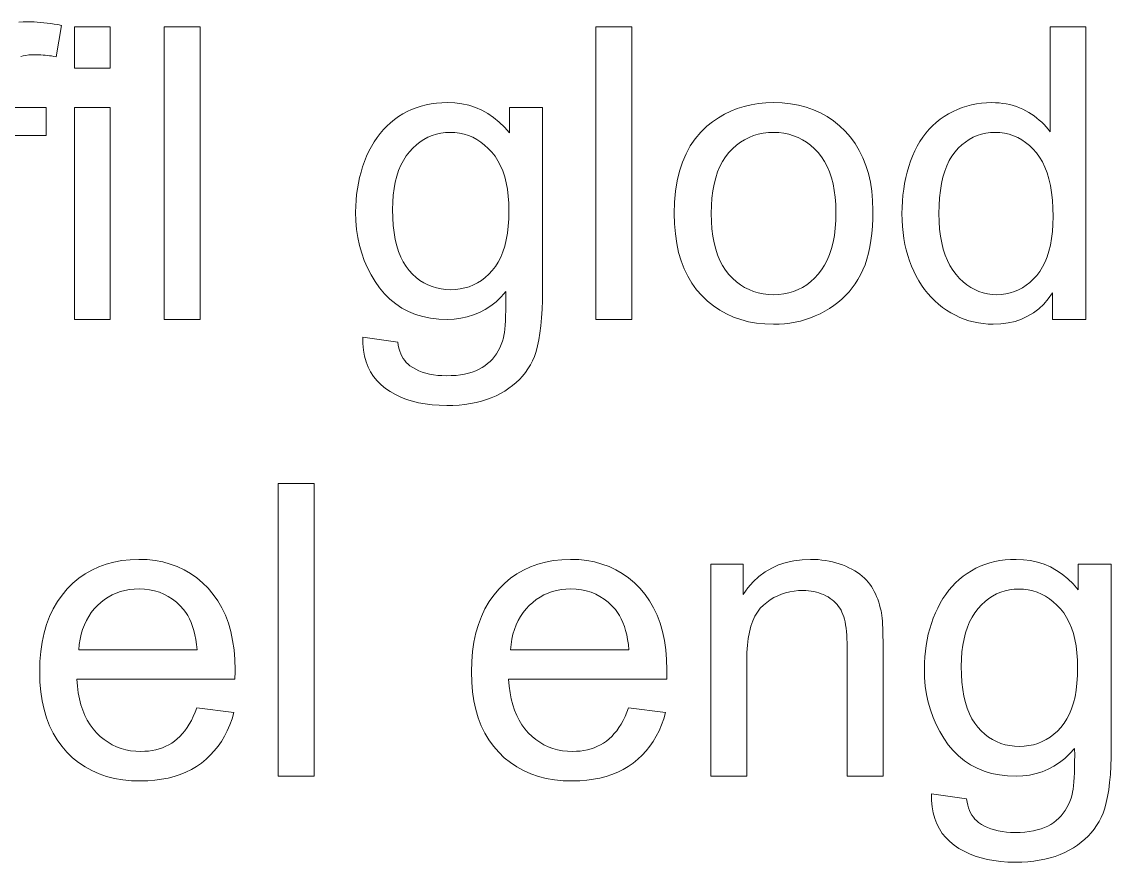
# Model space of a CAD drawing. Extents: x 0 to 297, y 0 to 420.
# Drawn here: x 169.9 to 181.07, y 370.18 to 378.79 of the extents above; entities that cross this region are included whole.
import ezdxf

# ---------------------------------------------------------------- set-up
doc = ezdxf.new("R2010")
doc.units = 0

msp = doc.modelspace()

# ---------------------------------------------------------------- linework, layer by layer
at = {"color": 7, "lineweight": 13}
for points in [[(169.875, 378.789), (169.92, 378.792), (169.967, 378.792), (169.999, 378.792), (170.031, 378.791), (170.063, 378.789), (170.097, 378.786), (170.131, 378.783), (170.166, 378.779), (170.201, 378.774), (170.237, 378.769), (170.274, 378.763), (170.311, 378.756), (170.256, 378.434), (170.233, 378.438), (170.21, 378.442), (170.188, 378.445), (170.166, 378.447), (170.144, 378.45), (170.123, 378.451), (170.101, 378.453), (170.08, 378.454), (170.059, 378.455), (170.039, 378.455), (170.006, 378.454), (169.976, 378.452), (169.947, 378.448), (169.92, 378.443), (169.896, 378.437)], [(169.732, 377.914), (170.155, 377.914), (170.155, 377.628), (169.732, 377.628)]]:
    msp.add_lwpolyline(points, dxfattribs=at)
for points in [[(170.444, 378.318), (170.444, 378.741), (170.812, 378.741), (170.812, 378.318)], [(171.365, 375.741), (171.365, 378.741), (171.733, 378.741), (171.733, 375.741)], [(175.791, 375.741), (175.791, 378.741), (176.16, 378.741), (176.16, 375.741)], [(180.471, 375.741), (180.471, 376.015), (180.428, 375.954), (180.381, 375.899), (180.33, 375.851), (180.275, 375.809), (180.216, 375.773), (180.153, 375.744), (180.087, 375.721), (180.016, 375.705), (179.942, 375.695), (179.864, 375.692), (179.812, 375.694), (179.761, 375.698), (179.711, 375.705), (179.662, 375.715), (179.614, 375.728), (179.567, 375.744), (179.52, 375.762), (179.475, 375.784), (179.43, 375.808), (179.386, 375.835), (179.343, 375.865), (179.302, 375.897), (179.264, 375.932), (179.227, 375.968), (179.192, 376.007), (179.16, 376.048), (179.129, 376.092), (179.1, 376.137), (179.073, 376.185), (179.048, 376.235), (179.025, 376.288), (179.005, 376.341), (178.987, 376.396), (178.971, 376.453), (178.958, 376.511), (178.947, 376.571), (178.939, 376.633), (178.933, 376.695), (178.93, 376.76), (178.928, 376.826), (178.929, 376.89), (178.933, 376.954), (178.938, 377.016), (178.946, 377.076), (178.955, 377.136), (178.967, 377.195), (178.981, 377.252), (178.998, 377.308), (179.016, 377.363), (179.037, 377.416), (179.06, 377.468), (179.085, 377.517), (179.112, 377.564), (179.141, 377.608), (179.172, 377.65), (179.206, 377.69), (179.242, 377.727), (179.28, 377.761), (179.32, 377.793), (179.362, 377.822), (179.406, 377.849), (179.451, 377.873), (179.497, 377.894), (179.544, 377.913), (179.592, 377.928), (179.641, 377.941), (179.691, 377.951), (179.742, 377.958), (179.794, 377.962), (179.847, 377.964), (179.886, 377.963), (179.924, 377.96), (179.961, 377.956), (179.997, 377.95), (180.033, 377.943), (180.067, 377.934), (180.101, 377.923), (180.134, 377.911), (180.166, 377.896), (180.197, 377.881), (180.227, 377.864), (180.256, 377.846), (180.284, 377.827), (180.311, 377.806), (180.336, 377.785), (180.361, 377.763), (180.384, 377.74), (180.406, 377.716), (180.427, 377.691), (180.447, 377.665), (180.447, 378.741), (180.813, 378.741), (180.813, 375.741)], [(173.401, 375.561), (173.759, 375.508), (173.764, 375.476), (173.771, 375.445), (173.78, 375.417), (173.79, 375.39), (173.802, 375.365), (173.815, 375.341), (173.83, 375.32), (173.846, 375.3), (173.864, 375.283), (173.884, 375.266), (173.912, 375.247), (173.943, 375.23), (173.975, 375.214), (174.01, 375.201), (174.046, 375.19), (174.085, 375.181), (174.125, 375.173), (174.168, 375.168), (174.212, 375.165), (174.258, 375.164), (174.308, 375.165), (174.356, 375.168), (174.401, 375.173), (174.444, 375.181), (174.485, 375.19), (174.523, 375.201), (174.559, 375.214), (174.593, 375.23), (174.624, 375.247), (174.653, 375.266), (174.68, 375.288), (174.705, 375.311), (174.729, 375.335), (174.75, 375.361), (174.77, 375.389), (174.788, 375.419), (174.804, 375.45), (174.818, 375.483), (174.831, 375.517), (174.842, 375.553), (174.847, 375.578), (174.852, 375.608), (174.856, 375.643), (174.86, 375.683), (174.863, 375.727), (174.865, 375.777), (174.867, 375.832), (174.868, 375.892), (174.868, 375.956), (174.868, 376.026), (174.819, 375.972), (174.767, 375.923), (174.713, 375.881), (174.656, 375.844), (174.597, 375.812), (174.536, 375.787), (174.472, 375.767), (174.406, 375.753), (174.337, 375.744), (174.267, 375.741), (174.179, 375.744), (174.095, 375.754), (174.016, 375.77), (173.941, 375.793), (173.869, 375.822), (173.802, 375.858), (173.738, 375.9), (173.679, 375.948), (173.624, 376.003), (173.573, 376.065), (173.526, 376.131), (173.485, 376.199), (173.448, 376.27), (173.416, 376.344), (173.389, 376.42), (173.367, 376.499), (173.349, 376.58), (173.337, 376.664), (173.33, 376.751), (173.327, 376.84), (173.328, 376.902), (173.332, 376.963), (173.337, 377.022), (173.345, 377.081), (173.355, 377.139), (173.368, 377.196), (173.383, 377.252), (173.399, 377.307), (173.419, 377.361), (173.44, 377.414), (173.463, 377.466), (173.489, 377.515), (173.517, 377.561), (173.546, 377.605), (173.578, 377.647), (173.611, 377.687), (173.647, 377.724), (173.685, 377.758), (173.725, 377.791), (173.766, 377.82), (173.81, 377.848), (173.855, 377.872), (173.901, 377.893), (173.949, 377.912), (173.999, 377.928), (174.05, 377.941), (174.102, 377.951), (174.156, 377.958), (174.212, 377.962), (174.269, 377.964), (174.344, 377.961), (174.417, 377.951), (174.487, 377.936), (174.555, 377.914), (174.62, 377.886), (174.682, 377.852), (174.741, 377.811), (174.798, 377.765), (174.852, 377.712), (174.903, 377.653), (174.903, 377.914), (175.243, 377.914), (175.243, 376.036), (175.242, 375.937), (175.239, 375.845), (175.233, 375.758), (175.226, 375.677), (175.217, 375.602), (175.206, 375.533), (175.192, 375.47), (175.177, 375.413), (175.159, 375.362), (175.139, 375.317), (175.118, 375.275), (175.093, 375.235), (175.067, 375.198), (175.037, 375.161), (175.006, 375.127), (174.972, 375.095), (174.936, 375.064), (174.897, 375.035), (174.856, 375.007), (174.812, 374.982), (174.766, 374.959), (174.718, 374.938), (174.668, 374.919), (174.616, 374.903), (174.562, 374.89), (174.506, 374.879), (174.448, 374.87), (174.387, 374.864), (174.325, 374.86), (174.261, 374.859), (174.184, 374.861), (174.111, 374.866), (174.041, 374.875), (173.973, 374.887), (173.909, 374.903), (173.848, 374.922), (173.789, 374.945), (173.734, 374.971), (173.682, 375.001), (173.632, 375.034), (173.587, 375.071), (173.546, 375.111), (173.511, 375.155), (173.48, 375.203), (173.455, 375.253), (173.434, 375.308), (173.418, 375.366), (173.408, 375.427), (173.402, 375.493)], [(176.593, 376.828), (176.597, 376.945), (176.607, 377.057), (176.624, 377.162), (176.647, 377.261), (176.677, 377.353), (176.714, 377.44), (176.758, 377.52), (176.808, 377.593), (176.865, 377.661), (176.929, 377.722), (176.986, 377.768), (177.046, 377.809), (177.108, 377.845), (177.173, 377.877), (177.24, 377.903), (177.31, 377.925), (177.382, 377.942), (177.456, 377.954), (177.533, 377.961), (177.612, 377.964), (177.7, 377.961), (177.785, 377.952), (177.867, 377.937), (177.945, 377.917), (178.02, 377.89), (178.091, 377.858), (178.16, 377.82), (178.225, 377.776), (178.287, 377.726), (178.345, 377.67), (178.399, 377.609), (178.447, 377.544), (178.49, 377.474), (178.527, 377.399), (178.558, 377.32), (178.584, 377.237), (178.604, 377.149), (178.618, 377.057), (178.627, 376.96), (178.63, 376.859), (178.628, 376.776), (178.625, 376.698), (178.618, 376.623), (178.609, 376.552), (178.598, 376.484), (178.584, 376.42), (178.568, 376.359), (178.549, 376.302), (178.528, 376.248), (178.504, 376.199), (178.477, 376.152), (178.449, 376.107), (178.418, 376.064), (178.385, 376.023), (178.349, 375.985), (178.311, 375.949), (178.271, 375.915), (178.229, 375.883), (178.184, 375.853), (178.137, 375.825), (178.089, 375.8), (178.039, 375.777), (177.989, 375.757), (177.938, 375.74), (177.886, 375.725), (177.833, 375.713), (177.779, 375.704), (177.725, 375.697), (177.669, 375.693), (177.612, 375.692), (177.523, 375.695), (177.437, 375.704), (177.354, 375.718), (177.275, 375.739), (177.2, 375.765), (177.128, 375.797), (177.059, 375.836), (176.994, 375.879), (176.933, 375.929), (176.875, 375.985), (176.821, 376.046), (176.773, 376.112), (176.731, 376.184), (176.695, 376.26), (176.664, 376.342), (176.638, 376.429), (176.619, 376.521), (176.605, 376.618), (176.596, 376.72)], [(170.444, 375.741), (170.444, 377.914), (170.812, 377.914), (170.812, 375.741)], [(173.706, 376.867), (173.708, 376.784), (173.713, 376.705), (173.721, 376.631), (173.733, 376.562), (173.748, 376.497), (173.767, 376.437), (173.789, 376.381), (173.815, 376.33), (173.844, 376.284), (173.876, 376.243), (173.911, 376.205), (173.947, 376.172), (173.985, 376.142), (174.025, 376.117), (174.067, 376.095), (174.111, 376.078), (174.156, 376.064), (174.203, 376.054), (174.251, 376.048), (174.301, 376.046), (174.351, 376.048), (174.4, 376.054), (174.446, 376.064), (174.491, 376.077), (174.535, 376.095), (174.576, 376.117), (174.617, 376.142), (174.655, 376.171), (174.692, 376.204), (174.727, 376.242), (174.76, 376.283), (174.789, 376.329), (174.815, 376.379), (174.837, 376.433), (174.856, 376.493), (174.871, 376.556), (174.884, 376.624), (174.892, 376.696), (174.897, 376.773), (174.899, 376.854), (174.897, 376.932), (174.892, 377.006), (174.883, 377.076), (174.871, 377.142), (174.855, 377.204), (174.835, 377.263), (174.812, 377.317), (174.786, 377.367), (174.756, 377.414), (174.722, 377.456), (174.686, 377.495), (174.648, 377.529), (174.609, 377.559), (174.569, 377.586), (174.527, 377.608), (174.483, 377.626), (174.439, 377.64), (174.392, 377.651), (174.345, 377.657), (174.295, 377.659), (174.247, 377.657), (174.2, 377.651), (174.155, 377.641), (174.111, 377.627), (174.068, 377.609), (174.027, 377.587), (173.988, 377.561), (173.95, 377.531), (173.913, 377.497), (173.878, 377.459), (173.845, 377.417), (173.816, 377.372), (173.79, 377.322), (173.768, 377.269), (173.749, 377.211), (173.733, 377.15), (173.721, 377.085), (173.713, 377.016), (173.708, 376.943)], [(176.972, 376.828), (176.974, 376.746), (176.979, 376.669), (176.988, 376.596), (177.001, 376.527), (177.018, 376.463), (177.038, 376.402), (177.061, 376.346), (177.089, 376.294), (177.119, 376.246), (177.154, 376.203), (177.191, 376.163), (177.231, 376.128), (177.272, 376.097), (177.315, 376.07), (177.36, 376.047), (177.407, 376.028), (177.455, 376.014), (177.506, 376.003), (177.558, 375.997), (177.612, 375.995), (177.666, 375.997), (177.718, 376.003), (177.769, 376.014), (177.817, 376.028), (177.864, 376.047), (177.908, 376.07), (177.951, 376.097), (177.992, 376.129), (178.031, 376.164), (178.069, 376.204), (178.103, 376.248), (178.134, 376.296), (178.162, 376.349), (178.185, 376.406), (178.205, 376.467), (178.222, 376.533), (178.235, 376.603), (178.244, 376.678), (178.249, 376.757), (178.251, 376.84), (178.249, 376.919), (178.244, 376.994), (178.234, 377.064), (178.222, 377.131), (178.205, 377.194), (178.185, 377.254), (178.161, 377.309), (178.134, 377.36), (178.103, 377.408), (178.068, 377.451), (178.03, 377.49), (177.991, 377.526), (177.95, 377.557), (177.907, 377.584), (177.862, 377.607), (177.816, 377.625), (177.768, 377.64), (177.718, 377.65), (177.666, 377.657), (177.612, 377.659), (177.558, 377.657), (177.506, 377.65), (177.455, 377.64), (177.407, 377.626), (177.36, 377.607), (177.315, 377.584), (177.272, 377.557), (177.231, 377.526), (177.191, 377.491), (177.154, 377.452), (177.119, 377.409), (177.089, 377.361), (177.061, 377.309), (177.038, 377.253), (177.018, 377.193), (177.001, 377.128), (176.988, 377.059), (176.979, 376.986), (176.974, 376.909)], [(179.307, 376.826), (179.309, 376.744), (179.314, 376.667), (179.323, 376.594), (179.335, 376.526), (179.351, 376.461), (179.37, 376.401), (179.393, 376.345), (179.42, 376.293), (179.449, 376.245), (179.483, 376.202), (179.519, 376.162), (179.556, 376.127), (179.594, 376.096), (179.634, 376.069), (179.675, 376.047), (179.717, 376.028), (179.76, 376.014), (179.805, 376.003), (179.851, 375.997), (179.898, 375.995), (179.946, 375.997), (179.992, 376.003), (180.037, 376.013), (180.08, 376.027), (180.122, 376.044), (180.162, 376.066), (180.201, 376.092), (180.238, 376.121), (180.274, 376.155), (180.309, 376.192), (180.341, 376.234), (180.369, 376.28), (180.395, 376.33), (180.417, 376.384), (180.435, 376.442), (180.45, 376.504), (180.462, 376.571), (180.471, 376.641), (180.476, 376.716), (180.477, 376.795), (180.476, 376.882), (180.471, 376.964), (180.462, 377.041), (180.45, 377.114), (180.434, 377.182), (180.416, 377.245), (180.393, 377.303), (180.367, 377.357), (180.338, 377.406), (180.306, 377.45), (180.27, 377.49), (180.234, 377.525), (180.195, 377.556), (180.155, 377.584), (180.114, 377.607), (180.071, 377.625), (180.026, 377.64), (179.979, 377.65), (179.931, 377.657), (179.882, 377.659), (179.834, 377.657), (179.787, 377.651), (179.742, 377.641), (179.698, 377.627), (179.657, 377.609), (179.616, 377.587), (179.578, 377.56), (179.541, 377.53), (179.505, 377.496), (179.472, 377.458), (179.44, 377.416), (179.412, 377.369), (179.388, 377.317), (179.366, 377.261), (179.348, 377.2), (179.333, 377.134), (179.322, 377.064), (179.313, 376.989), (179.309, 376.91)], [(172.533, 371.059), (172.533, 374.059), (172.902, 374.059), (172.902, 371.059)], [(171.698, 371.759), (172.079, 371.712), (172.06, 371.647), (172.037, 371.584), (172.011, 371.525), (171.982, 371.469), (171.951, 371.416), (171.916, 371.365), (171.878, 371.318), (171.837, 371.274), (171.793, 371.233), (171.746, 371.194), (171.695, 371.159), (171.643, 371.128), (171.587, 371.1), (171.529, 371.076), (171.468, 371.056), (171.405, 371.039), (171.338, 371.027), (171.269, 371.017), (171.198, 371.012), (171.123, 371.01), (171.03, 371.013), (170.941, 371.022), (170.855, 371.036), (170.774, 371.057), (170.696, 371.083), (170.622, 371.116), (170.553, 371.154), (170.487, 371.198), (170.425, 371.248), (170.367, 371.304), (170.314, 371.365), (170.267, 371.431), (170.225, 371.501), (170.189, 371.576), (170.158, 371.656), (170.133, 371.741), (170.113, 371.831), (170.099, 371.925), (170.091, 372.024), (170.088, 372.127), (170.091, 372.235), (170.099, 372.337), (170.113, 372.434), (170.133, 372.527), (170.159, 372.614), (170.19, 372.697), (170.226, 372.775), (170.269, 372.848), (170.317, 372.916), (170.37, 372.979), (170.428, 373.036), (170.49, 373.088), (170.555, 373.133), (170.623, 373.172), (170.695, 373.206), (170.77, 373.233), (170.848, 373.254), (170.93, 373.269), (171.015, 373.278), (171.103, 373.281), (171.189, 373.279), (171.271, 373.27), (171.35, 373.255), (171.426, 373.234), (171.499, 373.207), (171.569, 373.175), (171.635, 373.136), (171.698, 373.092), (171.758, 373.041), (171.815, 372.985), (171.868, 372.923), (171.915, 372.856), (171.956, 372.785), (171.992, 372.709), (172.022, 372.628), (172.047, 372.542), (172.066, 372.451), (172.08, 372.355), (172.089, 372.255), (172.091, 372.15), (172.091, 372.143), (172.091, 372.135), (172.091, 372.127), (172.091, 372.118), (172.091, 372.109), (172.091, 372.099), (172.09, 372.088), (172.09, 372.077), (172.09, 372.064), (172.089, 372.052), (170.469, 372.052), (170.474, 371.982), (170.483, 371.915), (170.495, 371.852), (170.511, 371.792), (170.529, 371.735), (170.551, 371.682), (170.576, 371.632), (170.605, 371.586), (170.636, 371.543), (170.671, 371.503), (170.708, 371.467), (170.748, 371.435), (170.789, 371.406), (170.831, 371.381), (170.876, 371.36), (170.922, 371.343), (170.97, 371.33), (171.02, 371.32), (171.072, 371.315), (171.125, 371.313), (171.165, 371.314), (171.204, 371.317), (171.242, 371.322), (171.278, 371.33), (171.313, 371.339), (171.347, 371.351), (171.38, 371.365), (171.412, 371.381), (171.442, 371.399), (171.471, 371.419), (171.499, 371.442), (171.526, 371.467), (171.552, 371.495), (171.576, 371.525), (171.6, 371.557), (171.622, 371.593), (171.643, 371.63), (171.663, 371.671), (171.681, 371.714)], [(176.125, 371.759), (176.505, 371.712), (176.486, 371.647), (176.463, 371.584), (176.438, 371.525), (176.409, 371.469), (176.377, 371.416), (176.342, 371.365), (176.304, 371.318), (176.263, 371.274), (176.219, 371.233), (176.172, 371.194), (176.122, 371.159), (176.069, 371.128), (176.014, 371.1), (175.955, 371.076), (175.895, 371.056), (175.831, 371.039), (175.765, 371.027), (175.696, 371.017), (175.624, 371.012), (175.55, 371.01), (175.456, 371.013), (175.367, 371.022), (175.281, 371.036), (175.2, 371.057), (175.122, 371.083), (175.049, 371.116), (174.979, 371.154), (174.913, 371.198), (174.851, 371.248), (174.794, 371.304), (174.741, 371.365), (174.693, 371.431), (174.651, 371.501), (174.615, 371.576), (174.584, 371.656), (174.559, 371.741), (174.539, 371.831), (174.525, 371.925), (174.517, 372.024), (174.514, 372.127), (174.517, 372.235), (174.526, 372.337), (174.54, 372.434), (174.559, 372.527), (174.585, 372.614), (174.616, 372.697), (174.653, 372.775), (174.695, 372.848), (174.743, 372.916), (174.797, 372.979), (174.855, 373.036), (174.916, 373.088), (174.981, 373.133), (175.049, 373.172), (175.121, 373.206), (175.196, 373.233), (175.274, 373.254), (175.356, 373.269), (175.441, 373.278), (175.529, 373.281), (175.615, 373.279), (175.697, 373.27), (175.776, 373.255), (175.852, 373.234), (175.925, 373.207), (175.995, 373.175), (176.061, 373.136), (176.125, 373.092), (176.185, 373.041), (176.241, 372.985), (176.294, 372.923), (176.341, 372.856), (176.382, 372.785), (176.418, 372.709), (176.449, 372.628), (176.473, 372.542), (176.493, 372.451), (176.507, 372.355), (176.515, 372.255), (176.518, 372.15), (176.518, 372.143), (176.518, 372.135), (176.518, 372.127), (176.517, 372.118), (176.517, 372.109), (176.517, 372.099), (176.517, 372.088), (176.516, 372.077), (176.516, 372.064), (176.516, 372.052), (174.895, 372.052), (174.901, 371.982), (174.91, 371.915), (174.922, 371.852), (174.937, 371.792), (174.956, 371.735), (174.978, 371.682), (175.003, 371.632), (175.031, 371.586), (175.063, 371.543), (175.097, 371.503), (175.135, 371.467), (175.174, 371.435), (175.215, 371.406), (175.258, 371.381), (175.302, 371.36), (175.348, 371.343), (175.397, 371.33), (175.447, 371.32), (175.498, 371.315), (175.552, 371.313), (175.592, 371.314), (175.63, 371.317), (175.668, 371.322), (175.704, 371.33), (175.74, 371.339), (175.774, 371.351), (175.806, 371.365), (175.838, 371.381), (175.868, 371.399), (175.898, 371.419), (175.926, 371.442), (175.953, 371.467), (175.978, 371.495), (176.003, 371.525), (176.026, 371.557), (176.048, 371.593), (176.069, 371.63), (176.089, 371.671), (176.107, 371.714)], [(176.968, 371.059), (176.968, 373.232), (177.299, 373.232), (177.299, 372.923), (177.349, 372.991), (177.404, 373.052), (177.462, 373.106), (177.525, 373.153), (177.592, 373.192), (177.663, 373.224), (177.739, 373.249), (177.819, 373.267), (177.903, 373.278), (177.991, 373.281), (178.03, 373.281), (178.068, 373.279), (178.106, 373.275), (178.143, 373.27), (178.18, 373.264), (178.215, 373.256), (178.251, 373.247), (178.285, 373.236), (178.319, 373.224), (178.352, 373.211), (178.384, 373.196), (178.415, 373.181), (178.444, 373.165), (178.471, 373.147), (178.496, 373.129), (178.52, 373.11), (178.542, 373.09), (178.563, 373.07), (178.582, 373.048), (178.599, 373.026), (178.615, 373.002), (178.63, 372.978), (178.644, 372.953), (178.656, 372.927), (178.668, 372.9), (178.679, 372.873), (178.689, 372.844), (178.698, 372.815), (178.706, 372.785), (178.713, 372.754), (178.717, 372.732), (178.721, 372.706), (178.724, 372.678), (178.727, 372.647), (178.729, 372.613), (178.731, 372.575), (178.732, 372.535), (178.733, 372.492), (178.734, 372.445), (178.734, 372.395), (178.734, 371.059), (178.366, 371.059), (178.366, 372.381), (178.365, 372.425), (178.364, 372.467), (178.362, 372.506), (178.359, 372.543), (178.355, 372.578), (178.35, 372.61), (178.345, 372.641), (178.338, 372.669), (178.331, 372.694), (178.323, 372.718), (178.313, 372.74), (178.303, 372.761), (178.291, 372.781), (178.278, 372.8), (178.263, 372.818), (178.247, 372.835), (178.23, 372.852), (178.211, 372.867), (178.191, 372.882), (178.17, 372.896), (178.148, 372.908), (178.125, 372.92), (178.101, 372.93), (178.076, 372.938), (178.051, 372.946), (178.025, 372.952), (177.998, 372.956), (177.971, 372.96), (177.942, 372.962), (177.913, 372.962), (177.867, 372.961), (177.822, 372.956), (177.778, 372.949), (177.735, 372.938), (177.694, 372.925), (177.654, 372.908), (177.615, 372.889), (177.578, 372.867), (177.542, 372.841), (177.507, 372.813), (177.475, 372.78), (177.446, 372.742), (177.42, 372.699), (177.398, 372.65), (177.379, 372.596), (177.364, 372.537), (177.352, 372.472), (177.343, 372.402), (177.338, 372.327), (177.336, 372.246), (177.336, 371.059)], [(179.231, 370.879), (179.589, 370.826), (179.595, 370.794), (179.602, 370.763), (179.61, 370.734), (179.62, 370.708), (179.632, 370.683), (179.645, 370.659), (179.66, 370.638), (179.676, 370.618), (179.694, 370.6), (179.714, 370.584), (179.743, 370.565), (179.773, 370.548), (179.805, 370.532), (179.84, 370.519), (179.876, 370.508), (179.915, 370.498), (179.955, 370.491), (179.998, 370.486), (180.042, 370.483), (180.089, 370.482), (180.139, 370.483), (180.186, 370.486), (180.232, 370.491), (180.275, 370.498), (180.315, 370.508), (180.354, 370.519), (180.39, 370.532), (180.423, 370.548), (180.455, 370.565), (180.484, 370.584), (180.51, 370.606), (180.536, 370.629), (180.559, 370.653), (180.58, 370.679), (180.6, 370.707), (180.618, 370.737), (180.634, 370.768), (180.649, 370.8), (180.661, 370.835), (180.672, 370.871), (180.677, 370.896), (180.682, 370.926), (180.686, 370.961), (180.69, 371.001), (180.693, 371.045), (180.695, 371.095), (180.697, 371.15), (180.698, 371.209), (180.699, 371.274), (180.698, 371.344), (180.649, 371.29), (180.597, 371.241), (180.543, 371.198), (180.486, 371.161), (180.427, 371.13), (180.366, 371.105), (180.302, 371.085), (180.236, 371.07), (180.168, 371.062), (180.097, 371.059), (180.009, 371.062), (179.926, 371.072), (179.846, 371.088), (179.771, 371.111), (179.699, 371.14), (179.632, 371.176), (179.569, 371.218), (179.509, 371.266), (179.454, 371.321), (179.403, 371.382), (179.356, 371.448), (179.315, 371.517), (179.278, 371.588), (179.246, 371.662), (179.219, 371.738), (179.197, 371.817), (179.18, 371.898), (179.167, 371.982), (179.16, 372.069), (179.158, 372.158), (179.159, 372.22), (179.162, 372.281), (179.168, 372.34), (179.176, 372.399), (179.186, 372.457), (179.198, 372.514), (179.213, 372.57), (179.23, 372.625), (179.249, 372.679), (179.27, 372.732), (179.294, 372.783), (179.319, 372.832), (179.347, 372.879), (179.376, 372.923), (179.408, 372.965), (179.442, 373.004), (179.477, 373.042), (179.515, 373.076), (179.555, 373.108), (179.596, 373.138), (179.64, 373.165), (179.685, 373.19), (179.731, 373.211), (179.779, 373.23), (179.829, 373.246), (179.88, 373.259), (179.932, 373.269), (179.986, 373.276), (180.042, 373.28), (180.099, 373.281), (180.174, 373.278), (180.247, 373.269), (180.318, 373.253), (180.385, 373.232), (180.45, 373.204), (180.512, 373.169), (180.571, 373.129), (180.628, 373.082), (180.682, 373.03), (180.733, 372.97), (180.733, 373.232), (181.073, 373.232), (181.073, 371.354), (181.072, 371.255), (181.069, 371.163), (181.064, 371.076), (181.056, 370.995), (181.047, 370.92), (181.036, 370.851), (181.022, 370.788), (181.007, 370.731), (180.989, 370.68), (180.97, 370.634), (180.948, 370.593), (180.923, 370.553), (180.897, 370.515), (180.868, 370.479), (180.836, 370.445), (180.802, 370.412), (180.766, 370.382), (180.727, 370.353), (180.686, 370.325), (180.642, 370.3), (180.596, 370.277), (180.548, 370.256), (180.498, 370.237), (180.446, 370.221), (180.392, 370.208), (180.336, 370.197), (180.278, 370.188), (180.217, 370.182), (180.155, 370.178), (180.091, 370.177), (180.014, 370.179), (179.941, 370.184), (179.871, 370.193), (179.804, 370.205), (179.739, 370.221), (179.678, 370.24), (179.62, 370.263), (179.564, 370.289), (179.512, 370.319), (179.462, 370.352), (179.417, 370.389), (179.377, 370.429), (179.341, 370.473), (179.311, 370.52), (179.285, 370.571), (179.264, 370.626), (179.249, 370.684), (179.238, 370.745), (179.232, 370.81)], [(170.489, 372.354), (171.703, 372.354), (171.697, 372.408), (171.689, 372.459), (171.68, 372.507), (171.668, 372.552), (171.655, 372.594), (171.641, 372.634), (171.624, 372.671), (171.606, 372.705), (171.585, 372.737), (171.563, 372.766), (171.527, 372.806), (171.489, 372.842), (171.448, 372.874), (171.406, 372.902), (171.361, 372.925), (171.315, 372.945), (171.266, 372.959), (171.215, 372.97), (171.162, 372.977), (171.107, 372.979), (171.057, 372.977), (171.009, 372.972), (170.962, 372.963), (170.917, 372.951), (170.873, 372.936), (170.832, 372.917), (170.791, 372.895), (170.753, 372.87), (170.716, 372.841), (170.68, 372.809), (170.647, 372.774), (170.617, 372.736), (170.591, 372.697), (170.567, 372.655), (170.546, 372.61), (170.528, 372.564), (170.514, 372.515), (170.503, 372.464), (170.494, 372.41)], [(174.915, 372.354), (176.129, 372.354), (176.123, 372.408), (176.115, 372.459), (176.106, 372.507), (176.095, 372.552), (176.082, 372.594), (176.067, 372.634), (176.05, 372.671), (176.032, 372.705), (176.012, 372.737), (175.99, 372.766), (175.953, 372.806), (175.915, 372.842), (175.875, 372.874), (175.832, 372.902), (175.788, 372.925), (175.741, 372.945), (175.692, 372.959), (175.641, 372.97), (175.588, 372.977), (175.533, 372.979), (175.483, 372.977), (175.435, 372.972), (175.388, 372.963), (175.343, 372.951), (175.3, 372.936), (175.258, 372.917), (175.218, 372.895), (175.179, 372.87), (175.142, 372.841), (175.107, 372.809), (175.074, 372.774), (175.044, 372.736), (175.017, 372.697), (174.993, 372.655), (174.972, 372.61), (174.955, 372.564), (174.94, 372.515), (174.929, 372.464), (174.921, 372.41)], [(179.536, 372.185), (179.538, 372.101), (179.543, 372.023), (179.551, 371.949), (179.563, 371.879), (179.579, 371.815), (179.597, 371.755), (179.619, 371.699), (179.645, 371.648), (179.674, 371.602), (179.706, 371.56), (179.741, 371.523), (179.777, 371.49), (179.816, 371.46), (179.856, 371.435), (179.897, 371.413), (179.941, 371.395), (179.986, 371.382), (180.033, 371.372), (180.081, 371.366), (180.132, 371.364), (180.182, 371.366), (180.23, 371.372), (180.276, 371.382), (180.322, 371.395), (180.365, 371.413), (180.407, 371.434), (180.447, 371.46), (180.485, 371.489), (180.522, 371.522), (180.557, 371.559), (180.59, 371.601), (180.619, 371.647), (180.645, 371.697), (180.667, 371.751), (180.686, 371.81), (180.702, 371.874), (180.714, 371.942), (180.722, 372.014), (180.727, 372.091), (180.729, 372.172), (180.727, 372.25), (180.722, 372.324), (180.713, 372.394), (180.701, 372.46), (180.685, 372.522), (180.665, 372.58), (180.642, 372.635), (180.616, 372.685), (180.586, 372.732), (180.552, 372.774), (180.516, 372.812), (180.478, 372.847), (180.439, 372.877), (180.399, 372.904), (180.357, 372.926), (180.314, 372.944), (180.269, 372.958), (180.222, 372.968), (180.175, 372.975), (180.125, 372.977), (180.077, 372.975), (180.03, 372.969), (179.985, 372.959), (179.941, 372.945), (179.898, 372.927), (179.857, 372.905), (179.818, 372.879), (179.78, 372.849), (179.743, 372.815), (179.708, 372.777), (179.675, 372.735), (179.646, 372.69), (179.62, 372.64), (179.598, 372.586), (179.579, 372.529), (179.564, 372.468), (179.552, 372.403), (179.543, 372.334), (179.538, 372.261)]]:
    msp.add_lwpolyline(points, close=True, dxfattribs=at)

doc.saveas('drawing.dxf')
